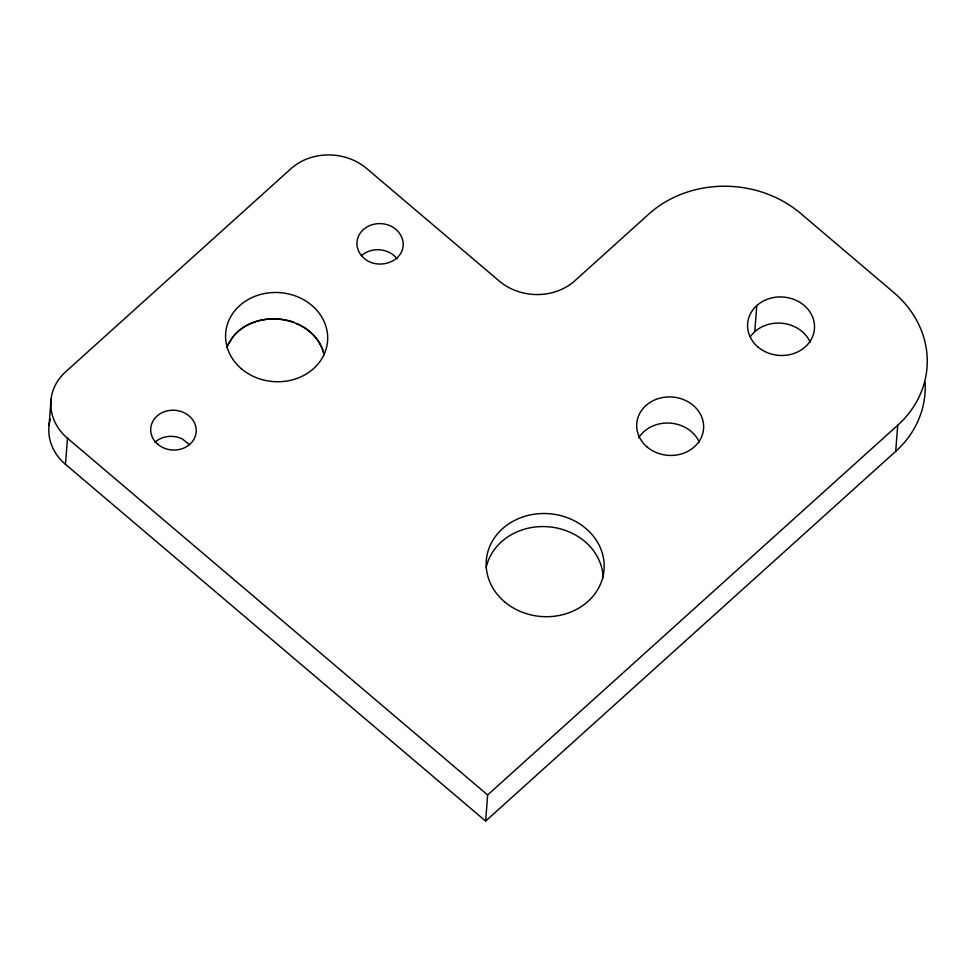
<?xml version="1.0" encoding="UTF-8"?>
<svg xmlns="http://www.w3.org/2000/svg" width="976" height="976" viewBox="0 0 976 976"><rect width="100%" height="100%" fill="white"/><g stroke="black" fill="none" stroke-linecap="round" stroke-linejoin="round"><path stroke-width="1.46" d="M49.081 425.121L51.094 399.013M65.477 464.356L67.478 438.248A53.692 46.86 4.3 0 1 65.563 371.905L290.811 168.811A53.692 46.872 4.4 0 1 366.659 168.506L499.126 280.966A53.692 46.872 4.4 0 0 574.974 280.661L648.894 214.012A107.384 93.745 4.4 0 1 800.601 213.402L893.857 292.58A107.384 93.733 4.4 0 1 897.725 425.268L895.7 451.376L485.645 821.084L65.477 464.356A53.692 46.86 4.3 0 1 50.276 419.107M485.645 821.084L487.646 794.964L897.713 425.255M754.765 331.718L756.778 305.61M226.944 347.456C243.451 305.647 314.052 311.405 324.191 354.776C320.97 340.465 309.624 329.058 296.326 323.507M227.31 345.589L233.264 336.537M233.886 335.573C248.807 319.262 273.402 314.906 293.825 322.214M67.478 438.248L487.646 794.964M397.012 258.811L394.121 255.627A23.192 20.252 4.4 0 0 361.352 255.7M189.49 444.69L182.329 438.956A22.802 19.898 4.4 0 0 154.94 442.238M925.065 382.177A107.384 93.733 4.4 0 1 895.712 451.376M750.349 336.72A33.501 29.243 4.4 0 1 781.825 323.215A33.501 29.243 4.4 0 1 810.19 342.186M486.097 567.947A59.06 51.557 4.4 0 1 548.683 526.808A59.06 51.557 4.4 0 1 603.18 577.926M638.743 437.773A33.501 29.243 4.4 0 1 670.219 423.12A33.501 29.243 4.4 0 1 699.316 442.152M403.295 243.78C403.344 262.934 377.053 270.157 364.121 258.25A23.192 20.252 4.4 0 1 363.353 229.58A23.192 20.252 4.4 0 1 396.122 229.506C400.209 233.191 402.942 238.254 403.295 243.78M241.462 368.83A51.106 44.603 4.4 0 0 326.277 348.469A51.106 44.603 4.4 0 0 262.166 294.044A51.106 44.603 4.4 0 0 241.462 368.83M757.974 347.005A33.501 29.243 4.4 0 0 813.594 333.658A33.501 29.243 4.4 0 0 771.552 297.973A33.501 29.243 4.4 0 0 757.974 347.005M504.519 601.765A59.06 51.557 4.4 0 0 602.558 578.231A59.06 51.557 4.4 0 0 528.455 515.328A59.06 51.557 4.4 0 0 504.519 601.765M157.758 444.287A22.802 19.91 4.3 0 0 195.603 435.211A22.802 19.91 4.3 0 0 167.018 410.92A22.802 19.91 4.3 0 0 157.758 444.287M647.1 446.971A33.501 29.243 4.4 0 0 702.708 433.625A33.501 29.243 4.4 0 0 660.679 397.94A33.501 29.243 4.4 0 0 647.1 446.971"/></g></svg>
